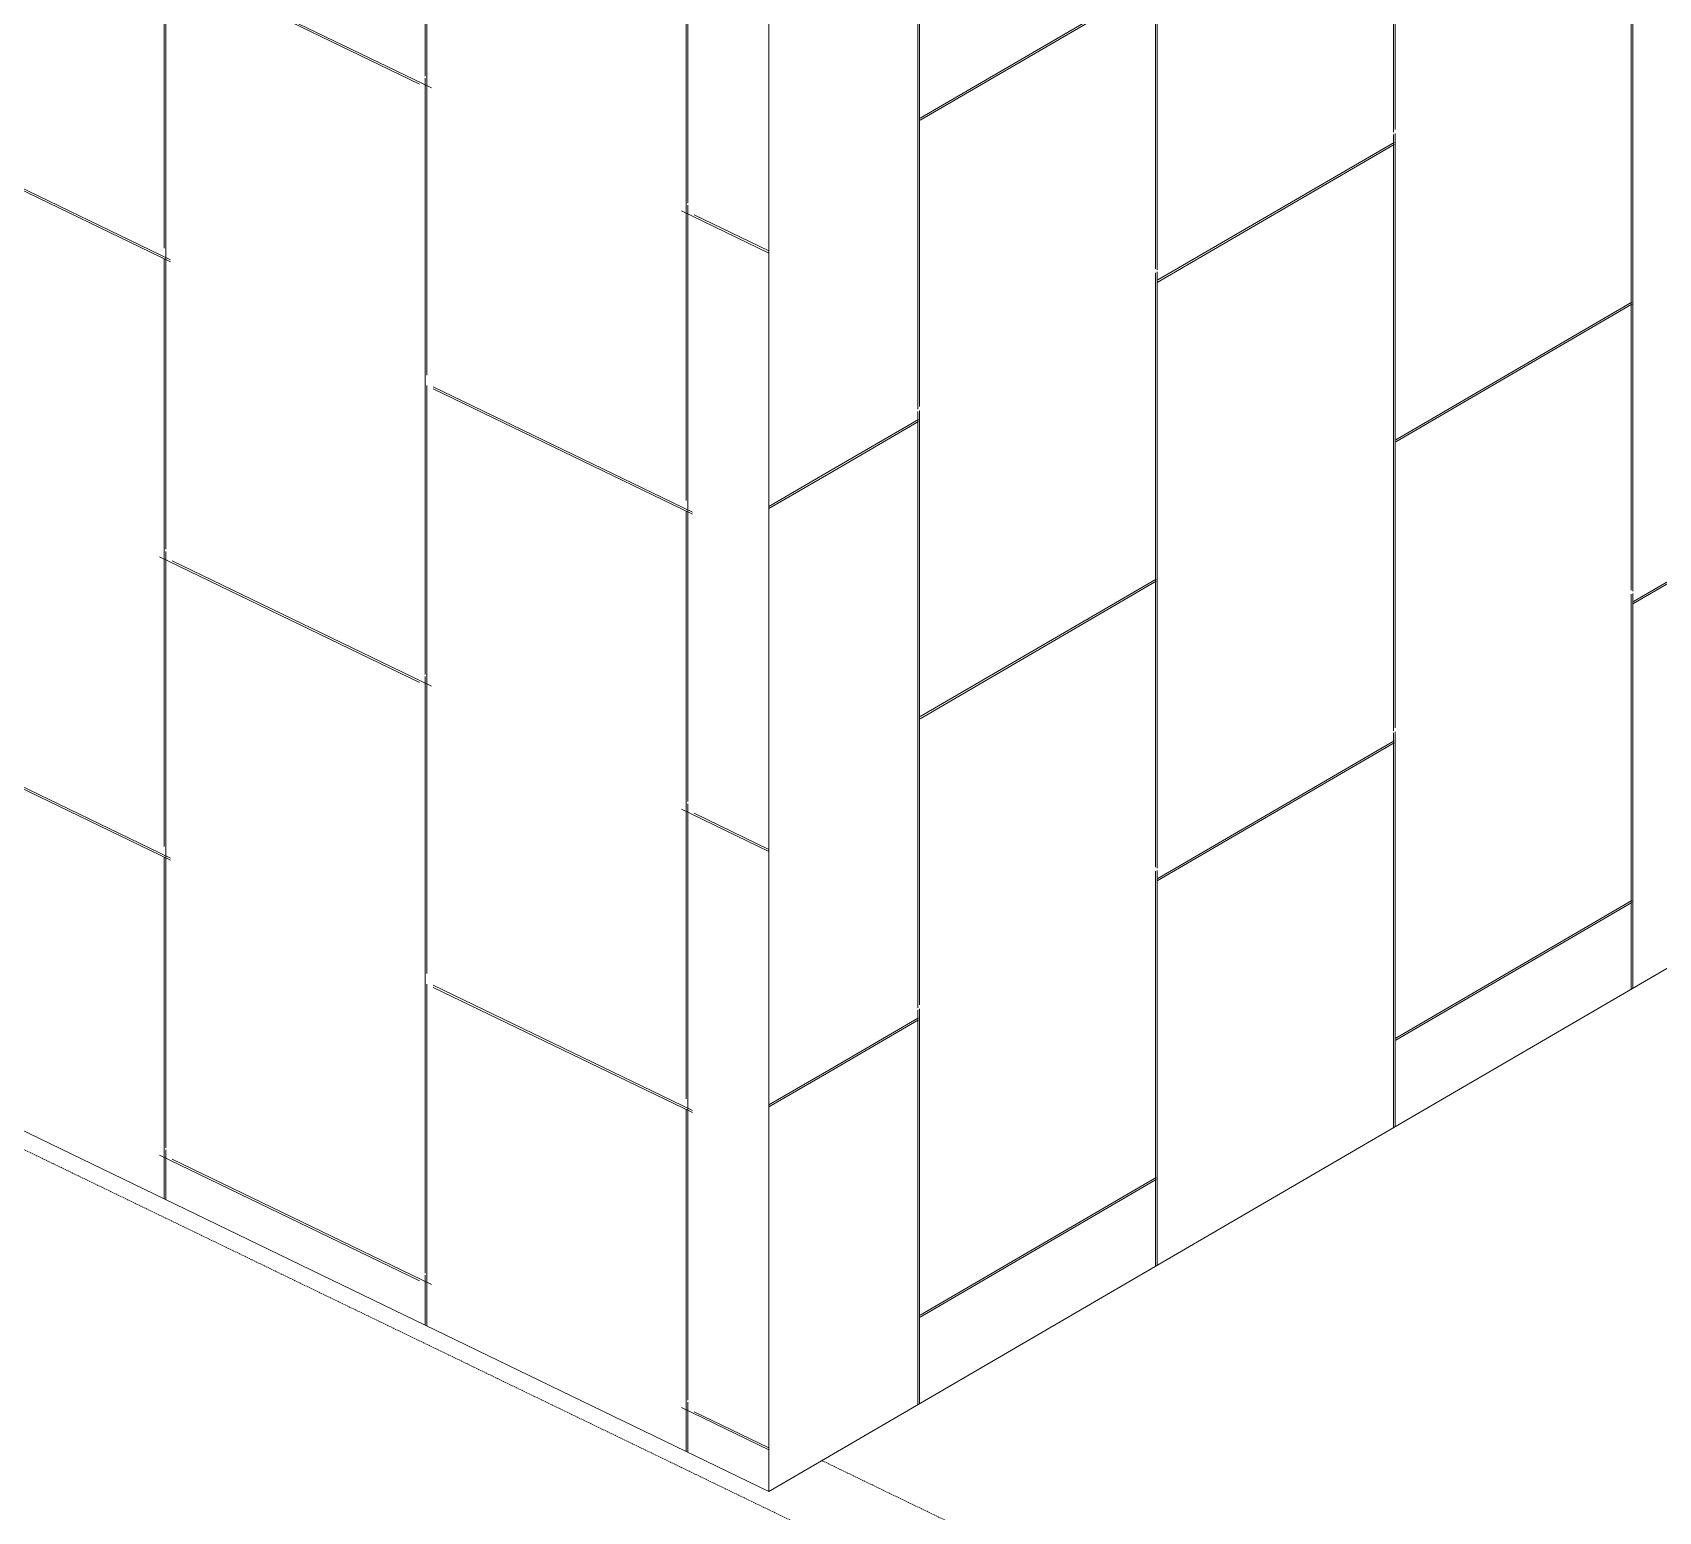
# Model space of a CAD drawing. Header units: inches. Extents: x 27328 to 120839, y -4075 to 4147.
# Drawn here: x 42600.5 to 42822.3, y -2327.7 to -2125.9 of the extents above; entities that cross this region are included whole.
import ezdxf

# ---------------------------------------------------------------- set-up
doc = ezdxf.new("R2010")
doc.units = ezdxf.units.IN
doc.header["$MEASUREMENT"] = 0
doc.linetypes.add('Hidden', pattern=[0.28125, 0.1875, -0.09375])
for name, color, linetype, lineweight in [('A-PROP-SBCK', 71, 'Hidden', 15), ('A-WALL-PATT', 111, 'Continuous', 9), ('L-SITE-WALL', 31, 'Continuous', 9)]:
    doc.layers.add(name, color=color, linetype=linetype, lineweight=lineweight)
pattern_1 = [(90, (-85941.78, -32455.97), (64.883, 37.791), [81.364, -0.283]), (90, (-85973.995, -32474.735), (64.883, 37.791), [81.364, -0.283]), (30.218, (-86006.44, -32452.95), (-6.7e-05, -81.646416), [37.283, -37.803]), (30.218, (-86006.44, -32452.666), (-6.7e-05, -81.646416), [37.283, -37.803]), (30.218, (-85974.11, -32475.08), (-6.7e-05, -81.646416), [37.413, -37.673]), (30.218, (-85973.995, -32474.735), (-6.7e-05, -81.646416), [37.283, -37.803]), (90, (-85941.554, -32414.875), (64.883, 37.791), [40.4, -41.247]), (90, (-85974.22, -32433.9), (64.883, 37.791), [40.4, -41.247]), (90, (-85941.554, -32456.12), (64.883, 37.791), [40.964, -40.682]), (90, (-85974.22, -32475.15), (64.883, 37.791), [40.964, -40.682])]

msp = doc.modelspace()

# ---------------------------------------------------------------- hatches: boundary and pattern name
at = {"layer": 'A-WALL-PATT'}
h = msp.add_hatch(dxfattribs=at)
h.set_pattern_fill('FP_26', color=256, style=0, pattern_type=2)
h.set_pattern_definition([(90, (-85944.04, -32528.16), (71.206, -34.436), [81.364, -0.283]), (90, (-85979.4, -32511.06), (71.206, -34.436), [81.364, -0.283]), (334.191, (-86015, -32453.16), (-0.00045, -81.645956), [39.274, -39.822]), (334.191, (-86015, -32452.88), (-0.00045, -81.645956), [39.274, -39.822]), (334.191, (-85979.52, -32511.28), (-0.00045, -81.645956), [39.411, -39.684]), (334.191, (-85979.4, -32511.06), (-0.00045, -81.645956), [39.274, -39.822]), (90, (-85943.796, -32487.31), (71.206, -34.436), [40.4, -41.247]), (90, (-85979.645, -32469.976), (71.206, -34.436), [40.4, -41.247]), (90, (-85943.796, -32528.56), (71.206, -34.436), [40.964, -40.682]), (90, (-85979.645, -32511.22), (71.206, -34.436), [40.964, -40.682])])
h.paths.add_polyline_path([(42700.96, -2324.91), (42700.96, -2121.5), (42377.95, -1965.29), (42377.95, -2046.66), (42450.02, -2081.51), (42450.02, -2203.55), (42700.41, -2324.65)], flags=0)
h = msp.add_hatch(dxfattribs=at)
h.set_pattern_fill('FP_22', color=256, style=0, pattern_type=2)
h.set_pattern_definition(pattern_1)
h.paths.add_polyline_path([(42709.13, -2320.16), (42892.33, -2213.45), (42892.33, -2051.53), (42891.57, -2051.12), (42891.57, -2010.48), (42709.13, -2116.75), (42709.13, -2262.77)], flags=0)
h = msp.add_hatch(dxfattribs=at)
h.set_pattern_fill('FP_22', color=256, style=0, pattern_type=2)
h.set_pattern_definition(pattern_1)
h.paths.add_polyline_path([(42700.96, -2324.91), (42709.13, -2320.16), (42709.13, -2116.75), (42700.96, -2121.5), (42700.96, -2324.65)], flags=0)

# ---------------------------------------------------------------- linework, layer by layer
at = {"layer": 'A-PROP-SBCK'}
for p, q in [((44840.22, -3361.99), (40152.71, -1095.07)), ((45072.76, -3464.24), (42708.18, -2320.71))]:
    msp.add_line(p, q, dxfattribs=at)
at = {"layer": 'L-SITE-WALL'}
for p, q in [((42700.96, -2324.91), (42700.96, -2121.5)), ((42450.02, -2203.55), (42700.96, -2324.91)), ((42700.96, -2324.91), (42892.42, -2213.4))]:
    msp.add_line(p, q, dxfattribs=at)

doc.saveas('drawing.dxf')
